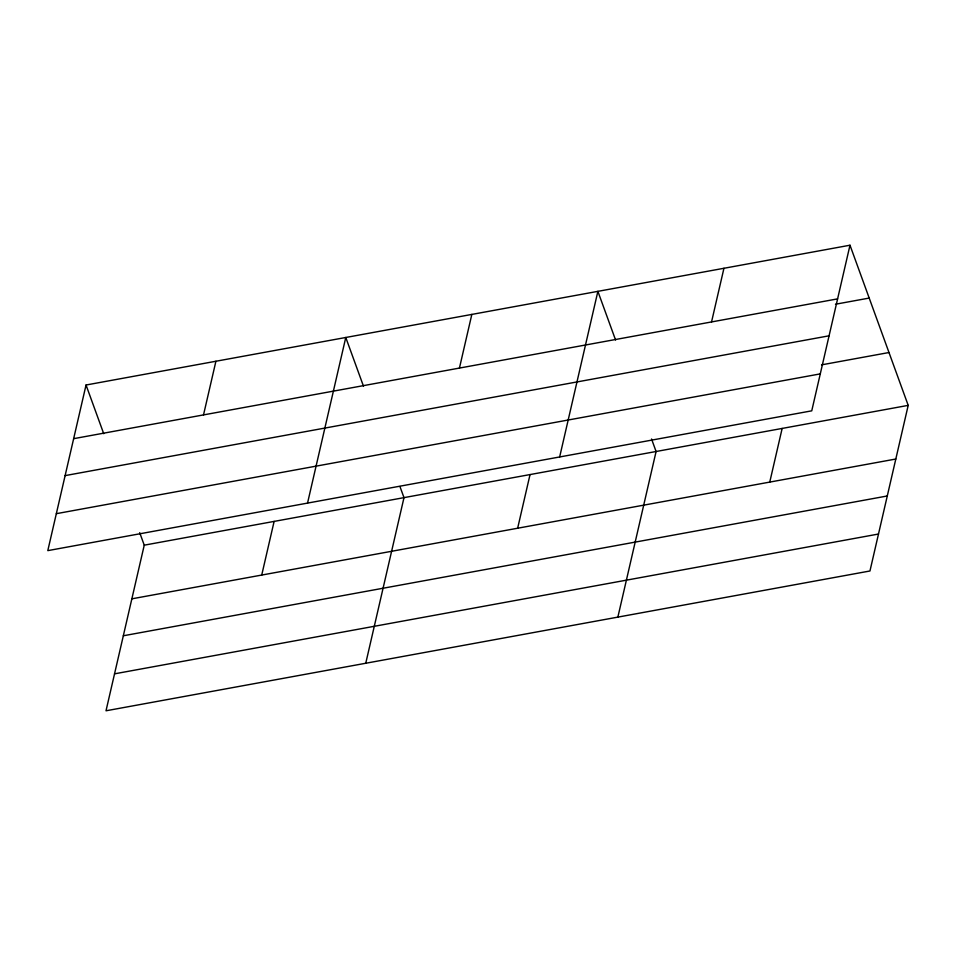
<?xml version="1.0" encoding="UTF-8"?>
<svg xmlns="http://www.w3.org/2000/svg" width="956" height="956" viewBox="0 0 956 956"><rect width="100%" height="100%" fill="white"/><g stroke="black" fill="none" stroke-linecap="round" stroke-linejoin="round"><path stroke-width="1.43" d="M86.04 385.017L47.8 550.632L811.752 410.829L849.992 245.214L86.04 385.017L103.726 433.701M139.696 532.659L144.248 545.171L106.008 710.786L869.96 570.983L908.2 405.368L849.992 245.214M203.52 414.904L215.913 361.249M261.729 575.058L274.121 521.414M307.545 503.095L345.773 337.48L363.471 386.164M365.754 663.249L403.994 497.646L399.943 486.52M459.442 368.072L471.834 314.416M517.65 528.226L530.042 474.57M559.654 456.956L597.882 291.353L615.58 340.025M617.863 617.122L656.091 451.507L651.55 438.995M711.551 321.933L723.943 268.278M769.759 482.099L782.151 428.443M73.648 438.673L837.599 298.87M835.484 304.235L869.195 298.069M65.116 475.61L829.079 335.807M821.562 364.857L888.996 352.525M56.332 513.683L820.284 373.88M144.248 545.171L908.2 405.368M131.856 598.826L895.808 459.023M123.324 635.776L887.288 495.973M114.541 673.837L878.492 534.034"/></g></svg>
